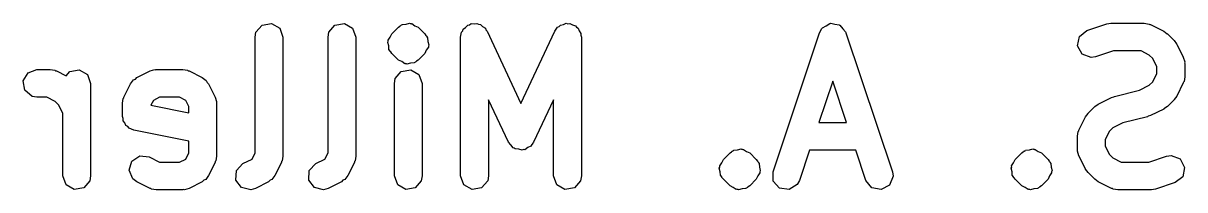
# Model space of a CAD drawing. Extents: x 90 to 106.1, y -100.2 to -89.5.
# Drawn here: x 98.55 to 104.81, y -100.21 to -99.31 of the extents above; entities that cross this region are included whole.
import ezdxf

# ---------------------------------------------------------------- set-up
doc = ezdxf.new("R2010")
doc.units = 0
doc.layers.add('BLACK', color=7, linetype='CONTINUOUS')

msp = doc.modelspace()

# ---------------------------------------------------------------- linework, layer by layer
at = {"layer": 'BLACK', "linetype": 'CONTINUOUS'}
for p, q in [((99.8045, -99.3636), (99.8375, -99.3243)), ((99.8375, -99.3243), (99.888, -99.3154)), ((99.888, -99.3154), (99.9325, -99.3411)), ((99.9325, -99.3411), (99.95, -99.3893)), ((100.197, -99.3636), (100.23, -99.3243)), ((100.23, -99.3243), (100.281, -99.3154)), ((100.281, -99.3154), (100.325, -99.3411)), ((100.325, -99.3411), (100.343, -99.3893)), ((100.536, -99.372), (100.572, -99.3363)), ((100.572, -99.3363), (100.58, -99.3306)), ((100.58, -99.3306), (100.582, -99.3278)), ((100.582, -99.3278), (100.585, -99.327)), ((100.585, -99.3269), (100.587, -99.3243)), ((100.585, -99.327), (100.585, -99.3269)), ((100.587, -99.3243), (100.589, -99.324)), ((100.589, -99.324), (100.593, -99.3213)), ((100.593, -99.3213), (100.613, -99.3196)), ((100.613, -99.3196), (100.632, -99.3146)), ((100.632, -99.3146), (100.635, -99.316)), ((100.635, -99.316), (100.638, -99.3154)), ((100.638, -99.3154), (100.641, -99.3171)), ((100.641, -99.3171), (100.644, -99.3168)), ((100.644, -99.3168), (100.66, -99.328)), ((100.66, -99.328), (100.678, -99.3363)), ((100.678, -99.3363), (100.714, -99.372)), ((100.921, -99.3463), (100.934, -99.3369)), ((100.934, -99.3369), (100.945, -99.3243)), ((100.945, -99.3243), (100.955, -99.3226)), ((100.955, -99.3226), (100.963, -99.3168)), ((100.963, -99.3168), (100.979, -99.3183)), ((100.979, -99.3183), (100.995, -99.3154)), ((100.995, -99.3154), (101.004, -99.3204)), ((101.004, -99.3204), (101.014, -99.3213)), ((101.014, -99.3213), (101.025, -99.3329)), ((101.025, -99.3329), (101.04, -99.3411)), ((101.04, -99.3411), (101.043, -99.3505)), ((101.414, -99.3576), (101.429, -99.3362)), ((101.429, -99.3362), (101.438, -99.332)), ((101.438, -99.332), (101.445, -99.3243)), ((101.445, -99.3243), (101.461, -99.3215)), ((101.461, -99.3215), (101.476, -99.3146)), ((101.476, -99.3146), (101.485, -99.3172)), ((101.485, -99.3172), (101.495, -99.3154)), ((101.495, -99.3154), (101.509, -99.3236)), ((101.509, -99.3236), (101.525, -99.3279)), ((101.525, -99.3279), (101.531, -99.3361)), ((101.531, -99.3361), (101.54, -99.3411)), ((101.54, -99.3411), (101.545, -99.3565)), ((102.84, -99.3656), (102.852, -99.3427)), ((102.852, -99.3427), (102.854, -99.3415)), ((102.854, -99.3415), (102.855, -99.3395)), ((102.855, -99.3395), (102.875, -99.3282)), ((102.875, -99.3282), (102.896, -99.3158)), ((102.896, -99.3158), (102.898, -99.3161)), ((102.898, -99.3161), (102.9, -99.3151)), ((102.9, -99.3151), (102.923, -99.3199)), ((102.923, -99.3199), (102.946, -99.3233)), ((102.946, -99.3233), (102.948, -99.3249)), ((102.948, -99.3249), (102.95, -99.3254)), ((102.95, -99.3254), (102.965, -99.344)), ((104.28, -99.3538), (104.387, -99.3181)), ((104.387, -99.3181), (104.409, -99.3148)), ((104.409, -99.3148), (104.411, -99.3143)), ((104.411, -99.3143), (104.589, -99.3143)), ((104.589, -99.3143), (104.615, -99.3188)), ((104.615, -99.3188), (104.618, -99.3217)), ((104.618, -99.3217), (104.623, -99.3222)), ((104.623, -99.3222), (104.694, -99.3579)), ((99.8, -99.3893), (99.8045, -99.3636)), ((99.8, -100.014), (99.8, -99.3893)), ((99.95, -99.3893), (99.95, -100.032)), ((100.193, -99.3893), (100.197, -99.3636)), ((100.193, -100.014), (100.193, -99.3893)), ((100.343, -99.3893), (100.343, -100.032)), ((100.517, -99.4056), (100.528, -99.3896)), ((100.517, -99.4123), (100.517, -99.4056)), ((100.528, -99.3896), (100.536, -99.372)), ((100.714, -99.372), (100.719, -99.3801)), ((100.719, -99.3801), (100.722, -99.382)), ((100.722, -99.382), (100.723, -99.3852)), ((100.723, -99.3852), (100.729, -99.3933)), ((100.729, -99.3933), (100.73, -99.4127)), ((100.907, -99.3893), (100.912, -99.3636)), ((100.907, -100.139), (100.907, -99.3893)), ((100.912, -99.3636), (100.918, -99.356)), ((100.918, -99.356), (100.921, -99.3463)), ((101.043, -99.3505), (101.05, -99.3576)), ((101.05, -99.3576), (101.232, -99.7476)), ((101.232, -99.7476), (101.414, -99.3576)), ((101.545, -99.3565), (101.555, -99.3699)), ((101.555, -99.3699), (101.554, -99.3799)), ((101.554, -99.3799), (101.557, -99.3893)), ((101.557, -99.3893), (101.557, -100.139)), ((102.59, -100.116), (102.84, -99.3656)), ((102.965, -99.344), (102.98, -99.3617)), ((102.98, -99.3617), (102.981, -99.3639)), ((102.981, -99.3639), (102.982, -99.3656)), ((102.982, -99.3656), (103.232, -100.116)), ((104.229, -99.436), (104.24, -99.3857)), ((104.24, -99.3857), (104.28, -99.3538)), ((104.694, -99.3579), (104.712, -99.3713)), ((104.712, -99.3713), (104.714, -99.372)), ((104.714, -99.372), (104.749, -99.4077)), ((100.515, -99.4185), (100.517, -99.4123)), ((100.52, -99.4373), (100.515, -99.4185)), ((100.521, -99.4567), (100.52, -99.4373)), ((100.527, -99.4648), (100.521, -99.4567)), ((100.528, -99.468), (100.527, -99.4648)), ((100.531, -99.4699), (100.528, -99.468)), ((100.722, -99.4604), (100.714, -99.478)), ((100.733, -99.4444), (100.722, -99.4604)), ((100.73, -99.4127), (100.735, -99.4315)), ((100.735, -99.4315), (100.733, -99.4377)), ((100.733, -99.4377), (100.733, -99.4444)), ((104.254, -99.4811), (104.229, -99.436)), ((104.423, -99.4643), (104.327, -99.4962)), ((104.572, -99.4643), (104.423, -99.4643)), ((104.616, -99.4866), (104.572, -99.4643)), ((104.749, -99.4077), (104.762, -99.426)), ((104.762, -99.426), (104.764, -99.4272)), ((104.764, -99.4272), (104.799, -99.4986)), ((100.536, -99.478), (100.531, -99.4699)), ((100.572, -99.5137), (100.536, -99.478)), ((100.59, -99.522), (100.572, -99.5137)), ((100.606, -99.5332), (100.59, -99.522)), ((100.637, -99.5304), (100.618, -99.5354)), ((100.657, -99.5287), (100.637, -99.5304)), ((100.661, -99.526), (100.657, -99.5287)), ((100.662, -99.5257), (100.661, -99.526)), ((100.665, -99.5231), (100.662, -99.5257)), ((100.668, -99.5221), (100.665, -99.523)), ((100.665, -99.523), (100.665, -99.5231)), ((100.67, -99.5194), (100.668, -99.5221)), ((100.678, -99.5137), (100.67, -99.5194)), ((100.714, -99.478), (100.678, -99.5137)), ((104.302, -99.5), (104.254, -99.4811)), ((104.327, -99.4962), (104.302, -99.5)), ((104.635, -99.5051), (104.616, -99.4866)), ((104.657, -99.5498), (104.635, -99.5051)), ((104.799, -99.4986), (104.807, -99.5236)), ((104.807, -99.5236), (104.806, -99.5279)), ((104.806, -99.5279), (104.807, -99.5321)), ((98.5511, -99.6263), (98.5768, -99.5818)), ((98.5768, -99.5818), (98.625, -99.5643)), ((98.625, -99.5643), (98.6964, -99.5643)), ((98.6964, -99.5643), (98.7221, -99.5688)), ((98.7221, -99.5688), (98.7255, -99.5717)), ((98.7255, -99.5717), (98.73, -99.5722)), ((98.73, -99.5722), (98.7818, -99.5981)), ((98.7818, -99.5981), (98.8018, -99.5743)), ((98.8018, -99.5743), (98.8523, -99.5654)), ((98.8523, -99.5654), (98.8967, -99.5911)), ((98.8967, -99.5911), (98.9143, -99.6393)), ((99.1629, -99.6079), (99.2343, -99.5722)), ((99.2343, -99.5722), (99.2593, -99.5648)), ((99.2593, -99.5648), (99.2636, -99.5658)), ((99.2636, -99.5658), (99.2679, -99.5643)), ((99.2679, -99.5643), (99.4107, -99.5643)), ((99.4107, -99.5643), (99.4364, -99.5688)), ((99.4364, -99.5688), (99.4398, -99.5717)), ((99.4398, -99.5717), (99.4443, -99.5722)), ((99.4443, -99.5722), (99.5157, -99.6079)), ((100.555, -99.6136), (100.587, -99.5743)), ((100.587, -99.5743), (100.638, -99.5654)), ((100.609, -99.5329), (100.606, -99.5332)), ((100.612, -99.5346), (100.609, -99.5329)), ((100.615, -99.534), (100.612, -99.5346)), ((100.618, -99.5354), (100.615, -99.534)), ((100.638, -99.5654), (100.682, -99.5911)), ((100.682, -99.5911), (100.7, -99.6393)), ((104.635, -99.6306), (104.657, -99.5859)), ((104.657, -99.5859), (104.657, -99.5498)), ((104.807, -99.5321), (104.807, -99.6036)), ((98.56, -99.6768), (98.5511, -99.6263)), ((98.9143, -99.6393), (98.9143, -100.139)), ((99.0936, -99.7129), (99.1293, -99.6415)), ((99.1293, -99.6415), (99.1449, -99.6205)), ((99.1449, -99.6205), (99.1552, -99.6161)), ((99.1552, -99.6161), (99.1629, -99.6079)), ((99.5157, -99.6079), (99.5366, -99.6234)), ((99.5366, -99.6234), (99.5411, -99.6337)), ((99.5411, -99.6337), (99.5492, -99.6415)), ((99.5492, -99.6415), (99.5849, -99.7129)), ((100.55, -99.6393), (100.555, -99.6136)), ((100.55, -100.139), (100.55, -99.6393)), ((100.7, -99.6393), (100.7, -100.139)), ((102.911, -99.6265), (102.836, -99.85)), ((102.985, -99.85), (102.911, -99.6265)), ((104.563, -99.6757), (104.616, -99.6491)), ((104.616, -99.6491), (104.635, -99.6306)), ((104.799, -99.6371), (104.764, -99.7085)), ((104.8, -99.6327), (104.799, -99.6371)), ((104.803, -99.6292), (104.8, -99.6327)), ((104.807, -99.6036), (104.803, -99.6292)), ((98.5993, -99.7098), (98.56, -99.6768)), ((98.625, -99.7143), (98.5993, -99.7098)), ((98.6787, -99.7143), (98.625, -99.7143)), ((98.7234, -99.7366), (98.6787, -99.7143)), ((99.0902, -99.7208), (99.0931, -99.7173)), ((99.0931, -99.7173), (99.0936, -99.7129)), ((99.2856, -99.7143), (99.2523, -99.7309)), ((99.393, -99.7143), (99.2856, -99.7143)), ((99.4262, -99.7309), (99.393, -99.7143)), ((99.5849, -99.7129), (99.5924, -99.7379)), ((104.341, -99.7508), (104.413, -99.7151)), ((104.413, -99.7151), (104.425, -99.7114)), ((104.425, -99.7114), (104.428, -99.7094)), ((104.428, -99.7094), (104.563, -99.6757)), ((104.764, -99.7085), (104.75, -99.7266)), ((98.7419, -99.7551), (98.7234, -99.7366)), ((98.7643, -99.7998), (98.7419, -99.7551)), ((99.0857, -99.7464), (99.0902, -99.7208)), ((99.0857, -99.8179), (99.0857, -99.7464)), ((99.2523, -99.7309), (99.2392, -99.7571)), ((99.2392, -99.7571), (99.4429, -99.7978)), ((99.4429, -99.7641), (99.4262, -99.7309)), ((99.4429, -99.7978), (99.4429, -99.7641)), ((99.5924, -99.7379), (99.5913, -99.7422)), ((99.5913, -99.7422), (99.5929, -99.7464)), ((99.5929, -99.7464), (99.5929, -100.032)), ((101.164, -99.9567), (101.057, -99.7274)), ((101.057, -99.7274), (101.057, -100.139)), ((101.407, -99.7274), (101.3, -99.9567)), ((101.407, -100.139), (101.407, -99.7274)), ((104.286, -99.8005), (104.322, -99.7648)), ((104.322, -99.7648), (104.34, -99.752)), ((104.34, -99.752), (104.341, -99.7508)), ((104.694, -99.7778), (104.623, -99.8135)), ((104.695, -99.7766), (104.694, -99.7778)), ((104.714, -99.7637), (104.695, -99.7766)), ((104.749, -99.728), (104.714, -99.7637)), ((104.75, -99.7266), (104.749, -99.728)), ((98.7643, -100.139), (98.7643, -99.7998)), ((99.09, -99.8295), (99.0857, -99.8179)), ((99.0897, -99.8419), (99.09, -99.8295)), ((99.0985, -99.8529), (99.0897, -99.8419)), ((104.236, -99.8915), (104.272, -99.82)), ((104.272, -99.82), (104.286, -99.802)), ((104.286, -99.802), (104.286, -99.8005)), ((104.607, -99.8192), (104.473, -99.8529)), ((104.61, -99.8172), (104.607, -99.8192)), ((104.623, -99.8135), (104.61, -99.8172)), ((99.1033, -99.8661), (99.0985, -99.8529)), ((99.114, -99.8723), (99.1033, -99.8661)), ((99.1217, -99.8819), (99.114, -99.8723)), ((99.146, -99.8914), (99.1217, -99.8819)), ((99.4429, -99.9508), (99.146, -99.8914)), ((102.836, -99.85), (102.985, -99.85)), ((104.229, -99.925), (104.233, -99.8993)), ((104.233, -99.8993), (104.236, -99.8959)), ((104.236, -99.8959), (104.236, -99.8915)), ((104.401, -99.898), (104.379, -99.9427)), ((104.419, -99.8795), (104.401, -99.898)), ((104.473, -99.8529), (104.419, -99.8795)), ((99.4429, -100.014), (99.4429, -99.9508)), ((101.178, -99.9705), (101.164, -99.9567)), ((101.294, -99.968), (101.291, -99.9699)), ((101.3, -99.9567), (101.294, -99.9648)), ((101.294, -99.9648), (101.294, -99.968)), ((104.229, -99.9964), (104.229, -99.925)), ((104.379, -99.9427), (104.379, -99.9787)), ((99.1362, -100.059), (99.179, -100.031)), ((99.179, -100.031), (99.23, -100.036)), ((99.4262, -100.048), (99.4429, -100.014)), ((99.7834, -100.048), (99.8, -100.014)), ((100.176, -100.048), (100.193, -100.014)), ((101.189, -99.9864), (101.178, -99.9705)), ((101.196, -99.9882), (101.189, -99.9864)), ((101.2, -99.993), (101.196, -99.9882)), ((101.22, -99.9947), (101.2, -99.993)), ((101.239, -99.9997), (101.22, -99.9947)), ((101.245, -99.9968), (101.239, -99.9997)), ((101.252, -99.9974), (101.245, -99.9968)), ((101.268, -99.9863), (101.252, -99.9974)), ((101.285, -99.978), (101.268, -99.9863)), ((101.291, -99.9699), (101.285, -99.978)), ((102.322, -100.051), (102.358, -100.015)), ((102.358, -100.015), (102.366, -100.009)), ((102.366, -100.009), (102.368, -100.006)), ((102.368, -100.006), (102.371, -100.006)), ((102.371, -100.005), (102.373, -100.003)), ((102.371, -100.006), (102.371, -100.005)), ((102.373, -100.003), (102.375, -100.003)), ((102.375, -100.003), (102.379, -99.9999)), ((102.379, -99.9999), (102.398, -99.9982)), ((102.398, -99.9982), (102.417, -99.9931)), ((102.417, -99.9931), (102.42, -99.9946)), ((102.42, -99.9946), (102.424, -99.994)), ((102.424, -99.994), (102.427, -99.9957)), ((102.427, -99.9957), (102.43, -99.9954)), ((102.43, -99.9954), (102.446, -100.007)), ((102.446, -100.007), (102.464, -100.015)), ((102.464, -100.015), (102.499, -100.051)), ((102.786, -100), (102.732, -100.163)), ((103.035, -100), (102.786, -100)), ((103.09, -100.163), (103.035, -100)), ((103.893, -100.051), (103.929, -100.015)), ((103.929, -100.015), (103.937, -100.009)), ((103.937, -100.009), (103.939, -100.006)), ((103.939, -100.006), (103.942, -100.006)), ((103.942, -100.006), (103.943, -100.005)), ((103.943, -100.005), (103.945, -100.003)), ((103.945, -100.003), (103.947, -100.003)), ((103.947, -100.003), (103.95, -99.9999)), ((103.95, -99.9999), (103.97, -99.9982)), ((103.97, -99.9982), (103.989, -99.9931)), ((103.989, -99.9931), (103.992, -99.9946)), ((103.992, -99.9946), (103.995, -99.994)), ((103.995, -99.994), (103.998, -99.9957)), ((103.998, -99.9957), (104.002, -99.9954)), ((104.002, -99.9954), (104.018, -100.007)), ((104.018, -100.007), (104.035, -100.015)), ((104.035, -100.015), (104.071, -100.051)), ((104.23, -100.001), (104.229, -99.9964)), ((104.229, -100.005), (104.23, -100.001)), ((104.236, -100.03), (104.229, -100.005)), ((104.272, -100.101), (104.236, -100.03)), ((104.379, -99.9787), (104.401, -100.023)), ((104.401, -100.023), (104.419, -100.042)), ((104.708, -100.032), (104.734, -100.029)), ((104.734, -100.029), (104.782, -100.047)), ((99.1216, -100.108), (99.1362, -100.059)), ((99.23, -100.036), (99.2856, -100.064)), ((99.2856, -100.064), (99.393, -100.064)), ((99.393, -100.064), (99.4262, -100.048)), ((99.5849, -100.066), (99.5492, -100.137)), ((99.5855, -100.061), (99.5849, -100.066)), ((99.5883, -100.058), (99.5855, -100.061)), ((99.5929, -100.032), (99.5883, -100.058)), ((99.699, -100.109), (99.7343, -100.072)), ((99.7343, -100.072), (99.7834, -100.048)), ((99.9421, -100.066), (99.9064, -100.137)), ((99.9426, -100.061), (99.9421, -100.066)), ((99.9455, -100.058), (99.9426, -100.061)), ((99.95, -100.032), (99.9455, -100.058)), ((100.092, -100.109), (100.127, -100.072)), ((100.127, -100.072), (100.176, -100.048)), ((100.335, -100.066), (100.299, -100.137)), ((100.338, -100.058), (100.335, -100.061)), ((100.335, -100.061), (100.335, -100.066)), ((100.343, -100.032), (100.338, -100.058)), ((102.3, -100.097), (102.303, -100.091)), ((102.303, -100.084), (102.314, -100.068)), ((102.303, -100.091), (102.303, -100.084)), ((102.314, -100.068), (102.322, -100.051)), ((102.499, -100.051), (102.505, -100.059)), ((102.505, -100.059), (102.508, -100.061)), ((102.508, -100.061), (102.509, -100.064)), ((102.509, -100.064), (102.514, -100.072)), ((102.514, -100.072), (102.516, -100.091)), ((102.516, -100.091), (102.521, -100.11)), ((103.872, -100.097), (103.875, -100.091)), ((103.874, -100.084), (103.885, -100.068)), ((103.875, -100.091), (103.874, -100.084)), ((103.885, -100.068), (103.893, -100.051)), ((104.071, -100.051), (104.077, -100.059)), ((104.077, -100.059), (104.079, -100.061)), ((104.079, -100.061), (104.08, -100.064)), ((104.08, -100.064), (104.086, -100.072)), ((104.086, -100.072), (104.088, -100.091)), ((104.088, -100.091), (104.093, -100.11)), ((104.419, -100.042), (104.464, -100.064)), ((104.464, -100.064), (104.613, -100.064)), ((104.613, -100.064), (104.708, -100.032)), ((104.782, -100.047), (104.806, -100.093)), ((104.806, -100.093), (104.796, -100.143)), ((98.7818, -100.187), (98.7643, -100.139)), ((98.9143, -100.139), (98.9098, -100.165)), ((99.142, -100.155), (99.1216, -100.108)), ((99.1629, -100.171), (99.142, -100.155)), ((99.5492, -100.137), (99.5337, -100.158)), ((99.696, -100.161), (99.699, -100.109)), ((99.9064, -100.137), (99.8908, -100.158)), ((100.089, -100.161), (100.092, -100.109)), ((100.299, -100.137), (100.284, -100.158)), ((100.568, -100.187), (100.55, -100.139)), ((100.7, -100.139), (100.695, -100.165)), ((100.925, -100.187), (100.907, -100.139)), ((101.057, -100.139), (101.053, -100.165)), ((101.425, -100.187), (101.407, -100.139)), ((101.557, -100.139), (101.553, -100.165)), ((102.305, -100.116), (102.3, -100.097)), ((102.307, -100.135), (102.305, -100.116)), ((102.313, -100.143), (102.307, -100.135)), ((102.314, -100.147), (102.313, -100.143)), ((102.316, -100.149), (102.314, -100.147)), ((102.322, -100.157), (102.316, -100.149)), ((102.508, -100.139), (102.499, -100.157)), ((102.519, -100.123), (102.508, -100.139)), ((102.521, -100.11), (102.518, -100.116)), ((102.518, -100.116), (102.519, -100.123)), ((102.591, -100.167), (102.59, -100.116)), ((103.236, -100.141), (103.217, -100.189)), ((103.232, -100.116), (103.236, -100.141)), ((103.877, -100.116), (103.872, -100.097)), ((103.878, -100.135), (103.877, -100.116)), ((103.884, -100.143), (103.878, -100.135)), ((103.885, -100.147), (103.884, -100.143)), ((103.888, -100.149), (103.885, -100.147)), ((103.893, -100.157), (103.888, -100.149)), ((104.079, -100.139), (104.071, -100.157)), ((104.09, -100.123), (104.079, -100.139)), ((104.093, -100.11), (104.09, -100.116)), ((104.09, -100.116), (104.09, -100.123)), ((104.273, -100.103), (104.272, -100.101)), ((104.286, -100.121), (104.273, -100.103)), ((104.322, -100.157), (104.286, -100.121)), ((104.796, -100.143), (104.756, -100.175)), ((98.8263, -100.213), (98.7818, -100.187)), ((98.8768, -100.204), (98.8263, -100.213)), ((98.9098, -100.165), (98.8768, -100.204)), ((99.2343, -100.206), (99.1629, -100.171)), ((99.2388, -100.207), (99.2343, -100.206)), ((99.2422, -100.21), (99.2388, -100.207)), ((99.2679, -100.214), (99.2422, -100.21)), ((99.4107, -100.214), (99.2679, -100.214)), ((99.4149, -100.213), (99.4107, -100.214)), ((99.4193, -100.214), (99.4149, -100.213)), ((99.4443, -100.206), (99.4193, -100.214)), ((99.5157, -100.171), (99.4443, -100.206)), ((99.5234, -100.162), (99.5157, -100.171)), ((99.5337, -100.158), (99.5234, -100.162)), ((99.7265, -100.202), (99.696, -100.161)), ((99.7764, -100.214), (99.7265, -100.202)), ((99.8014, -100.206), (99.7764, -100.214)), ((99.8728, -100.171), (99.8014, -100.206)), ((99.8805, -100.162), (99.8728, -100.171)), ((99.8908, -100.158), (99.8805, -100.162)), ((100.119, -100.202), (100.089, -100.161)), ((100.169, -100.214), (100.119, -100.202)), ((100.194, -100.206), (100.169, -100.214)), ((100.266, -100.171), (100.194, -100.206)), ((100.273, -100.162), (100.266, -100.171)), ((100.284, -100.158), (100.273, -100.162)), ((100.612, -100.213), (100.568, -100.187)), ((100.662, -100.204), (100.612, -100.213)), ((100.695, -100.165), (100.662, -100.204)), ((100.969, -100.213), (100.925, -100.187)), ((101.02, -100.204), (100.969, -100.213)), ((101.053, -100.165), (101.02, -100.204)), ((101.469, -100.213), (101.425, -100.187)), ((101.52, -100.204), (101.469, -100.213)), ((101.553, -100.165), (101.52, -100.204)), ((102.358, -100.192), (102.322, -100.157)), ((102.375, -100.201), (102.358, -100.192)), ((102.391, -100.212), (102.375, -100.201)), ((102.395, -100.211), (102.391, -100.212)), ((102.398, -100.213), (102.395, -100.211)), ((102.401, -100.213), (102.398, -100.213)), ((102.404, -100.214), (102.401, -100.213)), ((102.423, -100.209), (102.404, -100.214)), ((102.442, -100.207), (102.423, -100.209)), ((102.446, -100.205), (102.442, -100.207)), ((102.448, -100.204), (102.446, -100.205)), ((102.45, -100.202), (102.448, -100.204)), ((102.451, -100.202), (102.45, -100.202)), ((102.454, -100.201), (102.451, -100.202)), ((102.456, -100.198), (102.454, -100.201)), ((102.464, -100.192), (102.456, -100.198)), ((102.499, -100.157), (102.464, -100.192)), ((102.625, -100.205), (102.591, -100.167)), ((102.676, -100.213), (102.625, -100.205)), ((102.719, -100.186), (102.676, -100.213)), ((102.732, -100.163), (102.719, -100.186)), ((103.121, -100.203), (103.09, -100.163)), ((103.172, -100.213), (103.121, -100.203)), ((103.217, -100.189), (103.172, -100.213)), ((103.929, -100.192), (103.893, -100.157)), ((103.947, -100.201), (103.929, -100.192)), ((103.963, -100.212), (103.947, -100.201)), ((103.966, -100.211), (103.963, -100.212)), ((103.969, -100.213), (103.966, -100.211)), ((103.972, -100.213), (103.969, -100.213)), ((103.976, -100.214), (103.972, -100.213)), ((103.994, -100.209), (103.976, -100.214)), ((104.014, -100.207), (103.994, -100.209)), ((104.018, -100.205), (104.014, -100.207)), ((104.02, -100.204), (104.018, -100.205)), ((104.022, -100.202), (104.02, -100.204)), ((104.025, -100.201), (104.022, -100.202)), ((104.022, -100.202), (104.022, -100.202)), ((104.027, -100.198), (104.025, -100.201)), ((104.035, -100.192), (104.027, -100.198)), ((104.071, -100.157), (104.035, -100.192)), ((104.323, -100.157), (104.322, -100.157)), ((104.341, -100.171), (104.323, -100.157)), ((104.413, -100.206), (104.341, -100.171)), ((104.417, -100.207), (104.413, -100.206)), ((104.421, -100.21), (104.417, -100.207)), ((104.446, -100.214), (104.421, -100.21)), ((104.625, -100.214), (104.446, -100.214)), ((104.627, -100.214), (104.625, -100.214)), ((104.649, -100.21), (104.627, -100.214)), ((104.756, -100.175), (104.649, -100.21))]:
    msp.add_line(p, q, dxfattribs=at)

doc.saveas('drawing.dxf')
